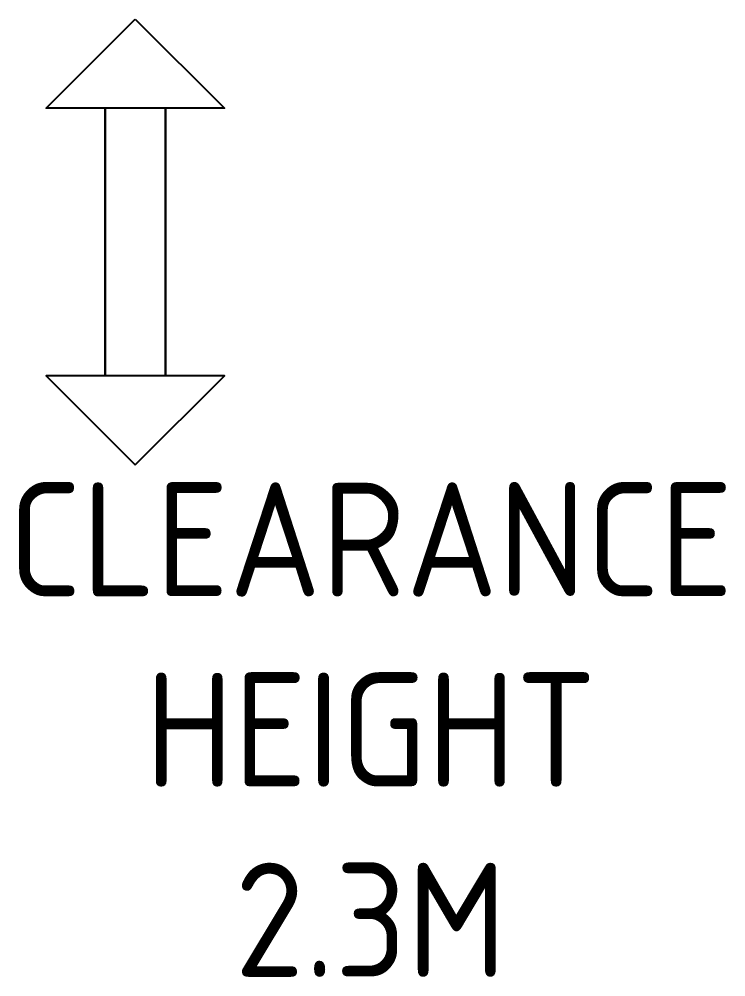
# Model space of a CAD drawing. Header units: millimetres. Extents: x -18594 to 273470, y -238787 to 48452.
# Drawn here: x 173562 to 176040, y -26627 to -23269 of the extents above; entities that cross this region are included whole.
import ezdxf

# ---------------------------------------------------------------- set-up
doc = ezdxf.new("R2010")
doc.units = ezdxf.units.MM
doc.layers.add('AM_BOR', color=4, linetype='Continuous', lineweight=25)
doc.layers.add('Xref AGV layout$0$Xref Armco Fork Traffic$0$Flow Arrow', color=7, linetype='Continuous')
doc.layers.add('Xref AGV layout$0$Xref Armco Fork Traffic$0$Text', color=40, linetype='Continuous')
doc.styles.add('Xref AGV layout$0$Xref Armco Fork Traffic$0$STANDARD', font='ISOCP.SHX')

# ---------------------------------------------------------------- blocks, each defined once
blk = doc.blocks.new('*U75')
at = {"color": 0, "linetype": 'Continuous'}
blk.add_lwpolyline([(0, 0), (-625, -625), (-625, -212.5), (-2500, -212.5), (-2500, 212.5), (-625, 212.5), (-625, 625)], close=True, dxfattribs=at)
blk = doc.blocks.new('Xref AGV layout')
at = {"layer": 'Xref AGV layout$0$Xref Armco Fork Traffic$0$Flow Arrow', "yscale": 0.5, "zscale": 0.5}
for p, xscale, rotation in [((173969.1, -23269.4), 0.5, 90.00000000000001), ((173969.1, -24831.9), -0.5, 90)]:
    blk.add_blockref('*U75', p, dxfattribs=dict(at, xscale=xscale, rotation=rotation))
at = {"layer": 'Xref AGV layout$0$Xref Armco Fork Traffic$0$Text', "insert": (174794.3, -24893.1), "char_height": 400, "attachment_point": 2, "style": 'Xref AGV layout$0$Xref Armco Fork Traffic$0$STANDARD'}
blk.add_mtext_dynamic_manual_height_columns('CLEARANCE HEIGHT 2.3M', width=1508.352, gutter_width=12.5, heights=[0], dxfattribs=at)

msp = doc.modelspace()

# ---------------------------------------------------------------- block references
at = {"layer": 'AM_BOR'}
msp.add_blockref('Xref AGV layout', (0, 0), dxfattribs=at)

doc.saveas('drawing.dxf')
